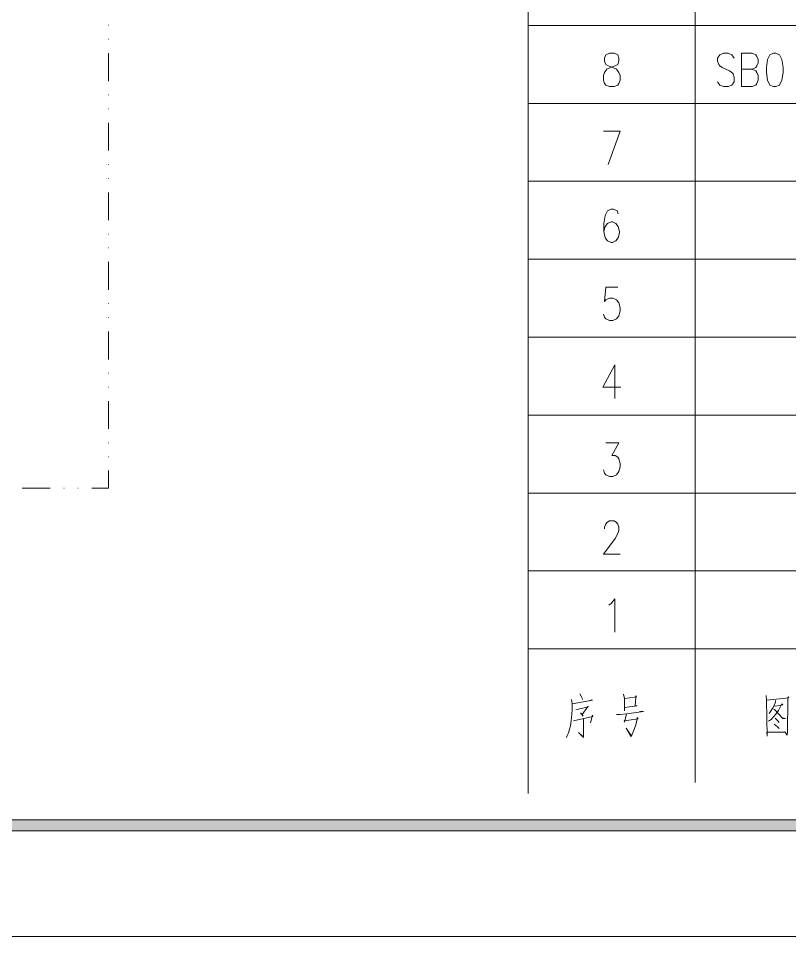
# Model space of a CAD drawing. Header units: millimetres. Extents: x 0 to 829, y 0 to 586.
# Drawn here: x 547.3 to 615.6, y 0 to 81.3 of the extents above; entities that cross this region are included whole.
import ezdxf

# ---------------------------------------------------------------- set-up
doc = ezdxf.new("R2010")
doc.units = ezdxf.units.MM

msp = doc.modelspace()

# ---------------------------------------------------------------- hatches: boundary and pattern name
h = msp.add_hatch(color=0)
h.dxf.hatch_style = 2
h.paths.add_polyline_path([(24.154694, 9.36625), (25.142472, 10.3505), (818.80075, 10.3505), (819.788528, 9.36625)])

# ---------------------------------------------------------------- linework, layer by layer
at = {"color": 0, "lineweight": 0}
for points in [[(0, 0), (0, 585.632278), (829.154778, 585.632278), (829.154778, 0)], [(599.676361, 78.228472), (599.358861, 78.087361), (599.253028, 77.808667), (599.253028, 77.526444), (599.358861, 77.244222), (599.570528, 77.103111), (599.993861, 76.962), (600.311361, 76.820889), (600.5195, 76.538667), (600.625333, 76.256444), (600.625333, 75.836639), (600.5195, 75.554417), (600.417194, 75.413306), (600.099694, 75.272194), (599.676361, 75.272194), (599.358861, 75.413306), (599.253028, 75.554417), (599.147194, 75.836639), (599.147194, 76.256444), (599.253028, 76.538667), (599.464694, 76.820889), (599.782194, 76.962), (600.205528, 77.103111), (600.417194, 77.244222), (600.5195, 77.526444), (600.5195, 77.808667), (600.417194, 78.087361), (600.099694, 78.228472)], [(614.217861, 78.228472), (613.900361, 78.087361), (613.688694, 77.667556), (613.582861, 76.962), (613.582861, 76.538667), (613.688694, 75.836639), (613.900361, 75.413306), (614.217861, 75.272194), (614.429528, 75.272194), (614.747028, 75.413306), (614.958694, 75.836639), (615.064528, 76.538667), (615.064528, 76.962), (614.958694, 77.667556), (614.747028, 78.087361), (614.429528, 78.228472)], [(24.154694, 9.36625), (25.142472, 10.3505), (818.80075, 10.3505), (819.788528, 9.36625)]]:
    msp.add_lwpolyline(points, close=True, dxfattribs=at)
for points in [[(592.493806, 12.66825), (592.493806, 149.708306)], [(607.28225, 25.484667), (607.28225, 149.708306)], [(555.328667, 80.704972), (555.346306, 80.704972)], [(592.493806, 80.694389), (769.404806, 80.694389)], [(555.328667, 79.47025), (555.346306, 79.47025)], [(555.328667, 78.239056), (555.328667, 75.773139)], [(610.732417, 77.808667), (610.52075, 78.087361), (610.20325, 78.228472), (609.783444, 78.228472), (609.465944, 78.087361), (609.254278, 77.808667), (609.254278, 77.526444), (609.360111, 77.244222), (609.465944, 77.103111), (609.677611, 76.962), (610.309083, 76.679778), (610.52075, 76.538667), (610.626583, 76.397556), (610.732417, 76.118861), (610.732417, 75.695528), (610.52075, 75.413306), (610.20325, 75.272194), (609.783444, 75.272194), (609.465944, 75.413306), (609.254278, 75.695528)], [(611.367417, 75.272194), (611.367417, 78.228472), (612.316389, 78.228472), (612.633889, 78.087361), (612.739722, 77.949778), (612.845556, 77.667556), (612.845556, 77.385333), (612.739722, 77.103111), (612.633889, 76.962), (612.316389, 76.820889)], [(611.367417, 76.820889), (612.316389, 76.820889), (612.633889, 76.679778), (612.739722, 76.538667), (612.845556, 76.256444), (612.845556, 75.836639), (612.739722, 75.554417), (612.633889, 75.413306), (612.316389, 75.272194), (611.367417, 75.272194)], [(555.328667, 74.541944), (555.346306, 74.541944)], [(555.328667, 73.31075), (555.346306, 73.31075)], [(592.493806, 73.794056), (769.404806, 73.794056)], [(555.328667, 72.076028), (555.328667, 69.613639)], [(599.147194, 71.328139), (600.625333, 71.328139), (599.570528, 68.371861)], [(555.328667, 68.378917), (555.346306, 68.378917)], [(555.328667, 67.147722), (555.346306, 67.147722)], [(592.493806, 66.890194), (769.404806, 66.890194)], [(555.328667, 65.913), (555.328667, 63.450611)], [(600.470111, 64.004472), (600.364278, 64.286694), (600.046778, 64.427806), (599.835111, 64.427806), (599.517611, 64.286694), (599.305944, 63.863361), (599.200111, 63.157806), (599.200111, 62.455778), (599.305944, 61.891333), (599.517611, 61.609111), (599.835111, 61.468), (599.940944, 61.468), (600.258444, 61.609111), (600.470111, 61.891333), (600.572417, 62.314667), (600.572417, 62.455778), (600.470111, 62.879111), (600.258444, 63.157806), (599.940944, 63.298917), (599.835111, 63.298917), (599.517611, 63.157806), (599.305944, 62.879111), (599.200111, 62.455778)], [(555.328667, 62.215889), (555.346306, 62.215889)], [(555.328667, 60.984694), (555.346306, 60.984694)], [(555.328667, 59.7535), (555.328667, 57.287583)], [(592.493806, 59.989861), (769.404806, 59.989861)], [(600.417194, 57.523944), (599.358861, 57.523944), (599.253028, 56.257472), (599.358861, 56.398583), (599.676361, 56.539694), (599.993861, 56.539694), (600.311361, 56.398583), (600.5195, 56.116361), (600.625333, 55.693028), (600.625333, 55.414333), (600.5195, 54.991), (600.311361, 54.708778), (599.993861, 54.567667), (599.676361, 54.567667), (599.358861, 54.708778), (599.253028, 54.849889), (599.147194, 55.132111)], [(555.328667, 56.056389), (555.346306, 56.056389)], [(555.328667, 54.821667), (555.346306, 54.821667)], [(555.328667, 53.590472), (555.328667, 51.124556)], [(592.493806, 53.089528), (769.404806, 53.089528)], [(600.152611, 50.623611), (599.094278, 48.651583), (600.67825, 48.651583)], [(600.152611, 50.623611), (600.152611, 47.667333)], [(555.328667, 49.893361), (555.346306, 49.893361)], [(555.328667, 48.662167), (555.346306, 48.662167)], [(555.328667, 47.427444), (555.328667, 44.965056)], [(592.493806, 46.189194), (769.404806, 46.189194)], [(555.328667, 43.730333), (555.346306, 43.730333)], [(599.358861, 43.723278), (600.5195, 43.723278), (599.888028, 42.594389), (600.205528, 42.594389), (600.417194, 42.456806), (600.5195, 42.315694), (600.625333, 41.892361), (600.625333, 41.610139), (600.5195, 41.186806), (600.311361, 40.904583), (599.993861, 40.763472), (599.676361, 40.763472), (599.358861, 40.904583), (599.253028, 41.045694), (599.147194, 41.327917)], [(555.328667, 42.499139), (555.346306, 42.499139)], [(555.328667, 41.267944), (555.328667, 39.726306), (553.843472, 39.726306)], [(550.146361, 39.726306), (547.680444, 39.726306)], [(551.377556, 39.726306), (551.395194, 39.726306)], [(552.612278, 39.726306), (552.629917, 39.726306)], [(592.493806, 39.285333), (769.404806, 39.285333)], [(599.253028, 36.117389), (599.253028, 36.2585), (599.358861, 36.540722), (599.464694, 36.681833), (599.676361, 36.822944), (600.099694, 36.822944), (600.311361, 36.681833), (600.417194, 36.540722), (600.5195, 36.2585), (600.5195, 35.976278), (600.417194, 35.694056), (600.205528, 35.270722), (599.147194, 33.863139), (600.625333, 33.863139)], [(592.493806, 32.385), (769.404806, 32.385)], [(599.623444, 29.358167), (599.835111, 29.499278), (600.152611, 29.919083), (600.152611, 26.962806)], [(592.493806, 25.484667), (769.404806, 25.484667)], [(592.493806, 25.484667), (769.404806, 25.484667)], [(607.28225, 13.6525), (607.28225, 25.484667)], [(597.048167, 21.49475), (597.210444, 21.244278), (597.281, 21.120806), (597.302167, 20.997333)], [(600.935778, 21.463), (601.031028, 21.089056), (601.031028, 20.0025), (601.031028, 20.281194), (602.149333, 20.436417), (601.962361, 20.436417), (602.008222, 21.212528), (602.029389, 21.339528), (602.078778, 21.244278), (601.912972, 21.212528), (601.031028, 21.089056)], [(613.558167, 21.353639), (613.604028, 20.951472), (613.649889, 17.751778), (613.628722, 18.093972), (615.28325, 18.093972), (615.166833, 18.125722), (614.934, 18.093972)], [(613.628722, 20.951472), (615.583111, 21.134917), (615.516083, 21.230167), (615.466694, 20.951472), (615.445528, 18.153944), (615.420833, 17.8435), (615.258556, 18.093972)], [(596.324972, 20.997333), (596.370833, 20.623389), (596.370833, 20.189472), (596.370833, 20.125972), (596.349667, 19.692056), (596.300278, 19.102917), (596.23325, 18.669), (596.138, 18.358556), (596.046278, 18.048111), (595.951028, 17.797639), (595.884, 17.642417)], [(596.395528, 20.623389), (598.187639, 20.933833), (598.095917, 20.965583), (597.88425, 20.873861)], [(596.720083, 20.094222), (597.792528, 20.344694), (597.792528, 20.404667), (597.281, 19.660306), (597.351556, 19.536833), (597.118722, 19.815528)], [(614.281361, 20.454056), (614.373083, 20.422306), (615.025722, 20.514028), (614.955167, 20.609278), (614.651778, 20.016611), (614.418944, 19.706167), (614.210806, 19.459222), (613.999139, 19.2405), (613.766306, 19.085278)], [(614.397778, 20.919722), (614.397778, 20.7645), (614.186111, 20.298833), (613.932111, 19.924889), (613.815694, 19.769667)], [(596.511944, 19.102917), (598.212333, 19.505083), (598.187639, 19.600333), (598.000667, 18.947694)], [(600.307833, 19.660306), (600.611222, 19.660306), (601.214472, 19.723806), (602.706722, 19.939), (602.544444, 19.97075), (602.311611, 19.910778)], [(601.193306, 19.723806), (601.031028, 18.979444), (600.981639, 19.102917), (602.216361, 19.289889), (602.149333, 19.413361), (602.149333, 19.289889), (602.008222, 18.760722), (601.912972, 18.418528), (601.796556, 18.139833), (601.704833, 17.921111), (601.634278, 17.765889), (601.588417, 17.734139), (601.168611, 18.450278), (601.613111, 17.797639)], [(614.231972, 20.111861), (614.302528, 20.111861), (615.025722, 19.304), (615.28325, 19.304), (615.025722, 19.3675), (614.909306, 19.427472)], [(597.372722, 19.289889), (597.397417, 18.139833), (597.397417, 17.797639), (597.372722, 17.642417), (596.952917, 18.076333), (597.351556, 17.705917)], [(614.256667, 18.806583), (614.560056, 18.591389), (614.701167, 18.436167)], [(614.348389, 19.33575), (614.605917, 19.117028), (614.722333, 18.961806)]]:
    msp.add_lwpolyline(points, dxfattribs=at)

doc.saveas('drawing.dxf')
